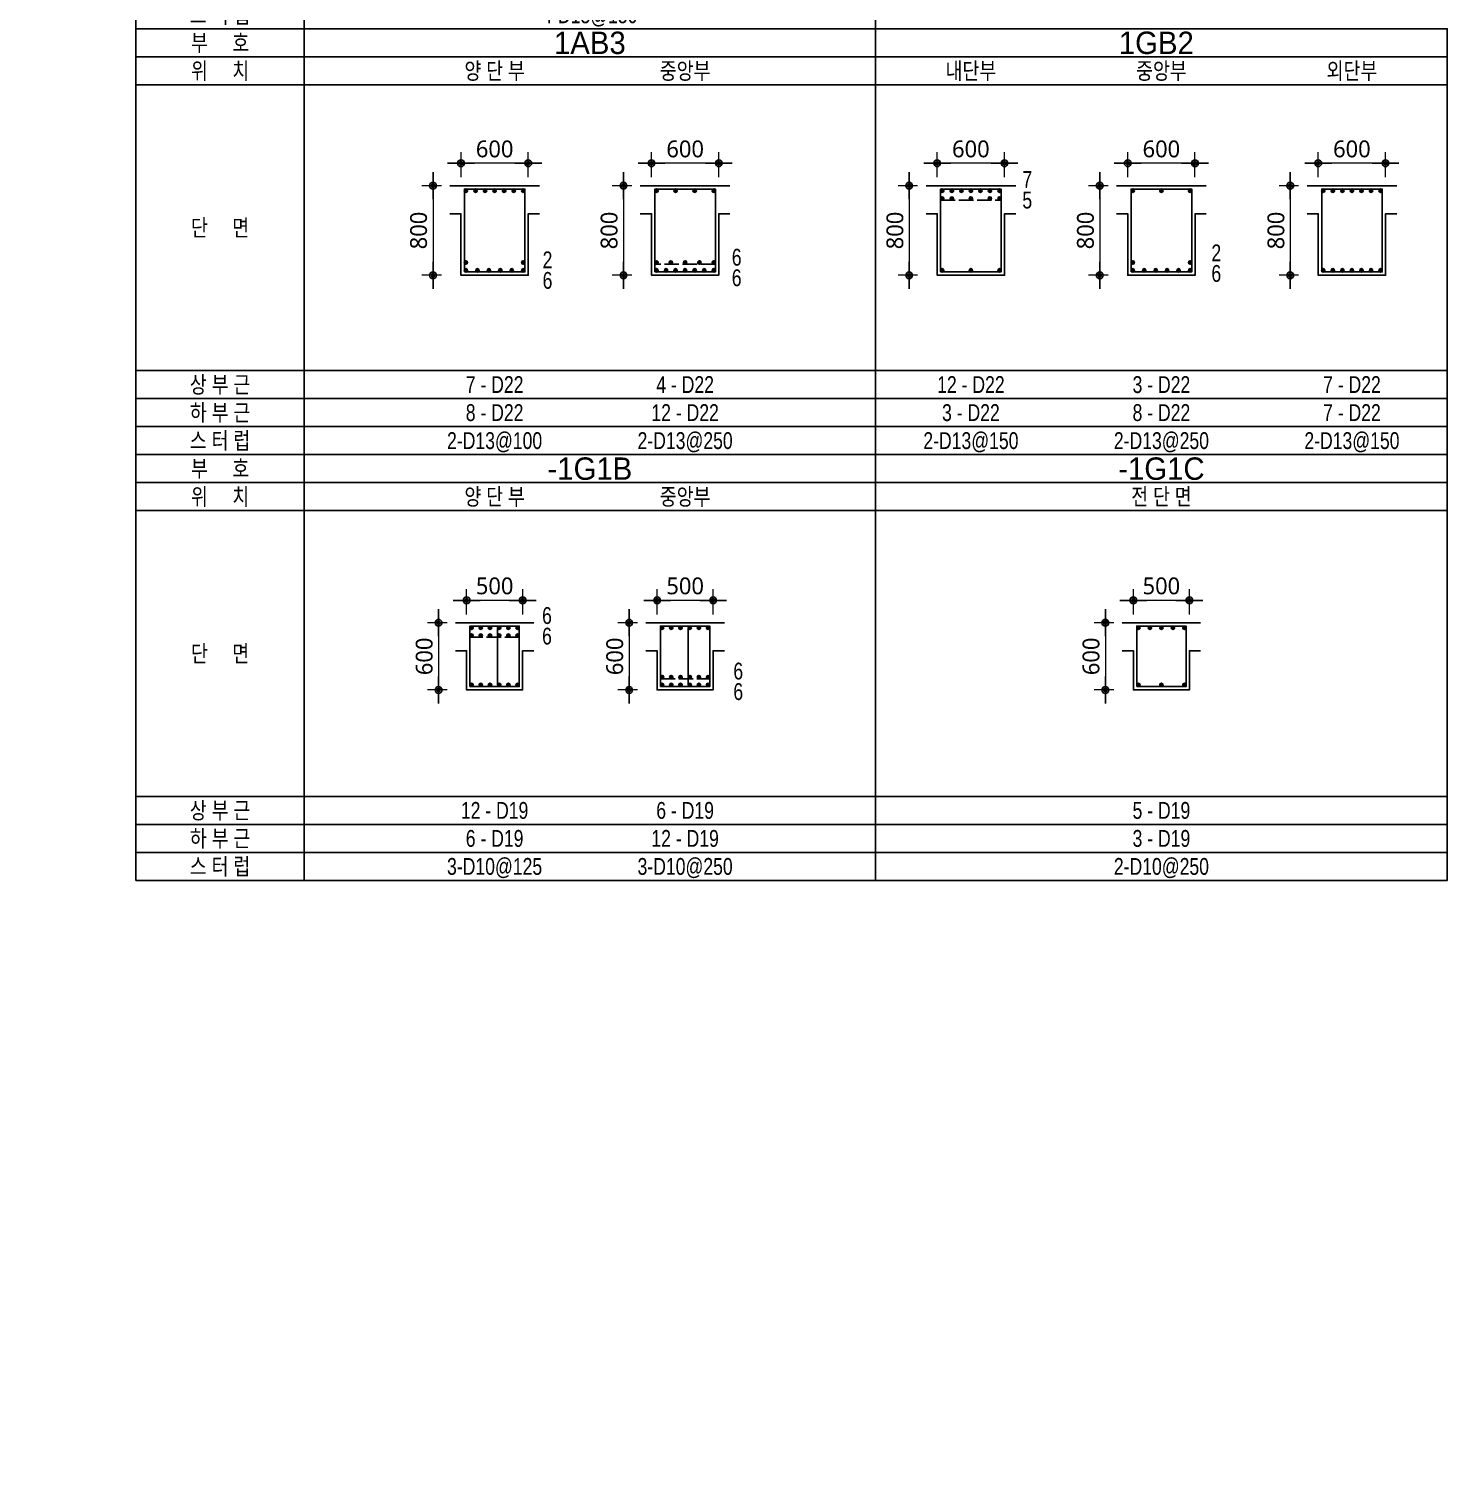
# Model space of a CAD drawing. Header units: millimetres. Extents: x 350420 to 672135, y -312840 to -44390.
# Drawn here: x 557934 to 570590, y -107404 to -94550 of the extents above; entities that cross this region are included whole.
import ezdxf
from ezdxf.enums import TextEntityAlignment as Align
from ezdxf.xclip import XClip

# ---------------------------------------------------------------- set-up
doc = ezdxf.new("R2010")
doc.units = ezdxf.units.MM
doc.header["$LTSCALE"] = 65
doc.header["$XCLIPFRAME"] = 0
doc.linetypes.add('HID', pattern=[2.5, 2, -0.5])
doc.linetypes.add('XS-지하주차장$0$HID', pattern=[2.3, 1.5, -0.8])
doc.layers.get('Defpoints').update_dxf_attribs({"color": 145})
for name, color, linetype in [('BAR', 2, 'Continuous'), ('BAR1', 3, 'Continuous'), ('BAR2', 3, 'HID'), ('BARR', 1, 'Continuous'), ('DIM', 7, 'Continuous'), ('LINE', 7, 'Continuous'), ('보', 4, 'Continuous')]:
    doc.layers.add(name, color=color, linetype=linetype)
doc.layers.add('TEXT', color=3, linetype='Continuous', lineweight=9)
doc.layers.add('XS-지하주차장$0$1215', color=181, linetype='XS-지하주차장$0$HID', plot=False)
doc.styles.add('돋음', font='Dotum.ttf')
doc.styles.add('맑은고딕', font='malgun.ttf')
doc.dimstyles.new('DIM_30', dxfattribs={"dimscale": 30, "dimtxt": 3, "dimasz": 1.2, "dimexe": 2, "dimexo": 1.5, "dimgap": 1, "dimtad": 1, "dimdec": 0, "dimdsep": 46, "dimtxsty": '맑은고딕', "dimblk1": 'DIMDOT', "dimblk2": 'DIMDOT', "dimsah": 1, "dimcen": 1, "dimdle": 2, "dimclrd": 7, "dimclre": 7, "dimclrt": 3, "dimadec": 0, "dimazin": 0, "dimtfac": 1, "dimtdec": 0, "dimtix": 1, "dimtmove": 2, "dimatfit": 3, "dimldrblk": 'DIMDOT', "dimfxl": 0, "dimtolj": 1, "dimarcsym": 0})

# ---------------------------------------------------------------- blocks, each defined once
blk = doc.blocks.new('A$C229967B0')
at = {"layer": 'LINE'}
for p, q in [((-750, 0), (750, 0)), ((-750, -3800), (-750, 0)), ((750, 0), (750, -3800)), ((-750, -500), (750, -500)), ((-750, -3050), (750, -3050)), ((750, -3800), (-750, -3800))]:
    blk.add_line(p, q, dxfattribs=at)
at = {"layer": 'LINE', "color": 4}
for p, q in [((-750, -250), (750, -250)), ((-750, -3300), (750, -3300)), ((-750, -3550), (750, -3550))]:
    blk.add_line(p, q, dxfattribs=at)
at = {"layer": 'TEXT', "style": '돋음', "width": 0.8}
for s, p in [('부     호', (0, -125)), ('위     치', (0, -375)), ('단     면', (0, -1775)), ('상 부 근', (0, -3175)), ('하 부 근', (0, -3425)), ('스 터 럽', (0, -3675))]:
    blk.add_text(s, height=150, dxfattribs=at).set_placement(p, align=Align.MIDDLE_CENTER)
blk = doc.blocks.new('DIMDOT')
at = {"layer": 'DIM', "linetype": 'Continuous'}
blk.add_line((-2, 0), (2, 0), dxfattribs=at)
for radius in [0.5, 0.25]:
    blk.add_circle((0, 0), radius, dxfattribs=at)
blk = doc.blocks.new('*D213')
at = {"layer": 'Defpoints', "color": 0, "transparency": 16777216}
for p in [(47173, -41503), (47173, -41703), (47973, -41703)]:
    blk.add_point(p, dxfattribs=at)
at = {"layer": 'DIM', "color": 7, "lineweight": -2, "transparency": 16777216}
for p, q in [((47173, -41628), (47173, -41403)), ((47913, -41503), (47233, -41503)), ((47973, -41628), (47973, -41403))]:
    blk.add_line(p, q, dxfattribs=at)
at = {"layer": 'DIM', "color": 7, "lineweight": -2, "transparency": 16777216, "xscale": 60, "yscale": 60, "zscale": 60, "rotation": 180}
blk.add_blockref('DIMDOT', (47173, -41503), dxfattribs=at)
at = {"layer": 'DIM', "color": 7, "lineweight": -2, "transparency": 16777216, "xscale": 60, "yscale": 60, "zscale": 60}
blk.add_blockref('DIMDOT', (47973, -41503), dxfattribs=at)
at = {"layer": 'DIM', "color": 3, "transparency": 16777216, "insert": (47573, -41376), "char_height": 150, "attachment_point": 5, "style": '맑은고딕'}
blk.add_mtext('\\A1;800', dxfattribs=at)
blk = doc.blocks.new('*D214')
at = {"layer": 'Defpoints', "color": 0, "transparency": 16777216}
for p in [(47073, -41703), (46923, -42503), (47073, -42503)]:
    blk.add_point(p, dxfattribs=at)
at = {"layer": 'DIM', "color": 7, "lineweight": -2, "transparency": 16777216}
for p, q in [((46998, -41703), (46823, -41703)), ((46923, -41763), (46923, -42443)), ((46998, -42503), (46823, -42503))]:
    blk.add_line(p, q, dxfattribs=at)
at = {"layer": 'DIM', "color": 7, "lineweight": -2, "transparency": 16777216, "xscale": 60, "yscale": 60, "zscale": 60}
for p, rotation in [((46923, -41703), 90), ((46923, -42503), 270)]:
    blk.add_blockref('DIMDOT', p, dxfattribs=dict(at, rotation=rotation))
at = {"layer": 'DIM', "color": 3, "transparency": 16777216, "insert": (46795, -42103), "char_height": 150, "attachment_point": 5, "rotation": 90, "style": '맑은고딕'}
blk.add_mtext('\\A1;800', dxfattribs=at)
blk = doc.blocks.new('BAR')
at = {"layer": 'BARR'}
h = blk.add_hatch(color=256, dxfattribs=at)
edge = h.paths.add_edge_path()
edge.add_arc((0, 0), 15, 0, 360)
blk.add_circle((0, 0), 15, dxfattribs=at)
blk = doc.blocks.new('*D233')
at = {"layer": 'Defpoints', "color": 0, "transparency": 16777216}
for p in [(46423, -48402), (46423, -48602), (47023, -48602)]:
    blk.add_point(p, dxfattribs=at)
at = {"layer": 'DIM', "color": 7, "lineweight": -2, "transparency": 16777216}
for p, q in [((46423, -48527), (46423, -48302)), ((47023, -48527), (47023, -48302)), ((46963, -48402), (46483, -48402))]:
    blk.add_line(p, q, dxfattribs=at)
at = {"layer": 'DIM', "color": 7, "lineweight": -2, "transparency": 16777216, "xscale": 60, "yscale": 60, "zscale": 60, "rotation": 180}
blk.add_blockref('DIMDOT', (46423, -48402), dxfattribs=at)
at = {"layer": 'DIM', "color": 7, "lineweight": -2, "transparency": 16777216, "xscale": 60, "yscale": 60, "zscale": 60}
blk.add_blockref('DIMDOT', (47023, -48402), dxfattribs=at)
at = {"layer": 'DIM', "color": 3, "transparency": 16777216, "insert": (46723, -48275), "char_height": 150, "attachment_point": 5, "style": '맑은고딕'}
blk.add_mtext('\\A1;600', dxfattribs=at)
blk = doc.blocks.new('*D234')
at = {"layer": 'Defpoints', "color": 0, "transparency": 16777216}
for p in [(46323, -48602), (46173, -49402), (46323, -49402)]:
    blk.add_point(p, dxfattribs=at)
at = {"layer": 'DIM', "color": 7, "lineweight": -2, "transparency": 16777216}
for p, q in [((46248, -48602), (46073, -48602)), ((46173, -48662), (46173, -49342)), ((46248, -49402), (46073, -49402))]:
    blk.add_line(p, q, dxfattribs=at)
at = {"layer": 'DIM', "color": 7, "lineweight": -2, "transparency": 16777216, "xscale": 60, "yscale": 60, "zscale": 60}
for p, rotation in [((46173, -48602), 90), ((46173, -49402), 270)]:
    blk.add_blockref('DIMDOT', p, dxfattribs=dict(at, rotation=rotation))
at = {"layer": 'DIM', "color": 3, "transparency": 16777216, "insert": (46045, -49002), "char_height": 150, "attachment_point": 5, "rotation": 90, "style": '맑은고딕'}
blk.add_mtext('\\A1;800', dxfattribs=at)
blk = doc.blocks.new('*D235')
at = {"layer": 'Defpoints', "color": 0, "transparency": 16777216}
for p in [(48123, -48402), (48123, -48602), (48723, -48602)]:
    blk.add_point(p, dxfattribs=at)
at = {"layer": 'DIM', "color": 7, "lineweight": -2, "transparency": 16777216}
for p, q in [((48123, -48527), (48123, -48302)), ((48723, -48527), (48723, -48302)), ((48663, -48402), (48183, -48402))]:
    blk.add_line(p, q, dxfattribs=at)
at = {"layer": 'DIM', "color": 7, "lineweight": -2, "transparency": 16777216, "xscale": 60, "yscale": 60, "zscale": 60, "rotation": 180}
blk.add_blockref('DIMDOT', (48123, -48402), dxfattribs=at)
at = {"layer": 'DIM', "color": 7, "lineweight": -2, "transparency": 16777216, "xscale": 60, "yscale": 60, "zscale": 60}
blk.add_blockref('DIMDOT', (48723, -48402), dxfattribs=at)
at = {"layer": 'DIM', "color": 3, "transparency": 16777216, "insert": (48423, -48275), "char_height": 150, "attachment_point": 5, "style": '맑은고딕'}
blk.add_mtext('\\A1;600', dxfattribs=at)
blk = doc.blocks.new('*D236')
at = {"layer": 'Defpoints', "color": 0, "transparency": 16777216}
for p in [(48023, -48602), (47873, -49402), (48023, -49402)]:
    blk.add_point(p, dxfattribs=at)
at = {"layer": 'DIM', "color": 7, "lineweight": -2, "transparency": 16777216}
for p, q in [((47948, -48602), (47773, -48602)), ((47873, -48662), (47873, -49342)), ((47948, -49402), (47773, -49402))]:
    blk.add_line(p, q, dxfattribs=at)
at = {"layer": 'DIM', "color": 7, "lineweight": -2, "transparency": 16777216, "xscale": 60, "yscale": 60, "zscale": 60}
for p, rotation in [((47873, -48602), 90), ((47873, -49402), 270)]:
    blk.add_blockref('DIMDOT', p, dxfattribs=dict(at, rotation=rotation))
at = {"layer": 'DIM', "color": 3, "transparency": 16777216, "insert": (47745, -49002), "char_height": 150, "attachment_point": 5, "rotation": 90, "style": '맑은고딕'}
blk.add_mtext('\\A1;800', dxfattribs=at)
blk = doc.blocks.new('*D221')
at = {"layer": 'Defpoints', "color": 0, "transparency": 16777216}
for p in [(54909, -48402), (54909, -48602), (55509, -48602)]:
    blk.add_point(p, dxfattribs=at)
at = {"layer": 'DIM', "color": 7, "lineweight": -2, "transparency": 16777216}
for p, q in [((54909, -48527), (54909, -48302)), ((55509, -48527), (55509, -48302)), ((55449, -48402), (54969, -48402))]:
    blk.add_line(p, q, dxfattribs=at)
at = {"layer": 'DIM', "color": 7, "lineweight": -2, "transparency": 16777216, "xscale": 60, "yscale": 60, "zscale": 60, "rotation": 180}
blk.add_blockref('DIMDOT', (54909, -48402), dxfattribs=at)
at = {"layer": 'DIM', "color": 7, "lineweight": -2, "transparency": 16777216, "xscale": 60, "yscale": 60, "zscale": 60}
blk.add_blockref('DIMDOT', (55509, -48402), dxfattribs=at)
at = {"layer": 'DIM', "color": 3, "transparency": 16777216, "insert": (55209, -48275), "char_height": 150, "attachment_point": 5, "style": '맑은고딕'}
blk.add_mtext('\\A1;600', dxfattribs=at)
blk = doc.blocks.new('*D222')
at = {"layer": 'Defpoints', "color": 0, "transparency": 16777216}
for p in [(54809, -48602), (54659, -49402), (54809, -49402)]:
    blk.add_point(p, dxfattribs=at)
at = {"layer": 'DIM', "color": 7, "lineweight": -2, "transparency": 16777216}
for p, q in [((54734, -48602), (54559, -48602)), ((54659, -48662), (54659, -49342)), ((54734, -49402), (54559, -49402))]:
    blk.add_line(p, q, dxfattribs=at)
at = {"layer": 'DIM', "color": 7, "lineweight": -2, "transparency": 16777216, "xscale": 60, "yscale": 60, "zscale": 60}
for p, rotation in [((54659, -48602), 90), ((54659, -49402), 270)]:
    blk.add_blockref('DIMDOT', p, dxfattribs=dict(at, rotation=rotation))
at = {"layer": 'DIM', "color": 3, "transparency": 16777216, "insert": (54532, -49002), "char_height": 150, "attachment_point": 5, "rotation": 90, "style": '맑은고딕'}
blk.add_mtext('\\A1;800', dxfattribs=at)
blk = doc.blocks.new('*D223')
at = {"layer": 'Defpoints', "color": 0, "transparency": 16777216}
for p in [(56609, -48402), (56609, -48602), (57209, -48602)]:
    blk.add_point(p, dxfattribs=at)
at = {"layer": 'DIM', "color": 7, "lineweight": -2, "transparency": 16777216}
for p, q in [((56609, -48527), (56609, -48302)), ((57209, -48527), (57209, -48302)), ((57149, -48402), (56669, -48402))]:
    blk.add_line(p, q, dxfattribs=at)
at = {"layer": 'DIM', "color": 7, "lineweight": -2, "transparency": 16777216, "xscale": 60, "yscale": 60, "zscale": 60, "rotation": 180}
blk.add_blockref('DIMDOT', (56609, -48402), dxfattribs=at)
at = {"layer": 'DIM', "color": 7, "lineweight": -2, "transparency": 16777216, "xscale": 60, "yscale": 60, "zscale": 60}
blk.add_blockref('DIMDOT', (57209, -48402), dxfattribs=at)
at = {"layer": 'DIM', "color": 3, "transparency": 16777216, "insert": (56909, -48275), "char_height": 150, "attachment_point": 5, "style": '맑은고딕'}
blk.add_mtext('\\A1;600', dxfattribs=at)
blk = doc.blocks.new('*D224')
at = {"layer": 'Defpoints', "color": 0, "transparency": 16777216}
for p in [(56509, -48602), (56359, -49402), (56509, -49402)]:
    blk.add_point(p, dxfattribs=at)
at = {"layer": 'DIM', "color": 7, "lineweight": -2, "transparency": 16777216}
for p, q in [((56434, -48602), (56259, -48602)), ((56359, -48662), (56359, -49342)), ((56434, -49402), (56259, -49402))]:
    blk.add_line(p, q, dxfattribs=at)
at = {"layer": 'DIM', "color": 7, "lineweight": -2, "transparency": 16777216, "xscale": 60, "yscale": 60, "zscale": 60}
for p, rotation in [((56359, -48602), 90), ((56359, -49402), 270)]:
    blk.add_blockref('DIMDOT', p, dxfattribs=dict(at, rotation=rotation))
at = {"layer": 'DIM', "color": 3, "transparency": 16777216, "insert": (56232, -49002), "char_height": 150, "attachment_point": 5, "rotation": 90, "style": '맑은고딕'}
blk.add_mtext('\\A1;800', dxfattribs=at)
blk = doc.blocks.new('*D225')
at = {"layer": 'Defpoints', "color": 0, "transparency": 16777216}
for p in [(58309, -48402), (58309, -48602), (58909, -48602)]:
    blk.add_point(p, dxfattribs=at)
at = {"layer": 'DIM', "color": 7, "lineweight": -2, "transparency": 16777216}
for p, q in [((58309, -48527), (58309, -48302)), ((58909, -48527), (58909, -48302)), ((58849, -48402), (58369, -48402))]:
    blk.add_line(p, q, dxfattribs=at)
at = {"layer": 'DIM', "color": 7, "lineweight": -2, "transparency": 16777216, "xscale": 60, "yscale": 60, "zscale": 60, "rotation": 180}
blk.add_blockref('DIMDOT', (58309, -48402), dxfattribs=at)
at = {"layer": 'DIM', "color": 7, "lineweight": -2, "transparency": 16777216, "xscale": 60, "yscale": 60, "zscale": 60}
blk.add_blockref('DIMDOT', (58909, -48402), dxfattribs=at)
at = {"layer": 'DIM', "color": 3, "transparency": 16777216, "insert": (58609, -48275), "char_height": 150, "attachment_point": 5, "style": '맑은고딕'}
blk.add_mtext('\\A1;600', dxfattribs=at)
blk = doc.blocks.new('*D226')
at = {"layer": 'Defpoints', "color": 0, "transparency": 16777216}
for p in [(58209, -48602), (58059, -49402), (58209, -49402)]:
    blk.add_point(p, dxfattribs=at)
at = {"layer": 'DIM', "color": 7, "lineweight": -2, "transparency": 16777216}
for p, q in [((58134, -48602), (57959, -48602)), ((58059, -48662), (58059, -49342)), ((58134, -49402), (57959, -49402))]:
    blk.add_line(p, q, dxfattribs=at)
at = {"layer": 'DIM', "color": 7, "lineweight": -2, "transparency": 16777216, "xscale": 60, "yscale": 60, "zscale": 60}
for p, rotation in [((58059, -48602), 90), ((58059, -49402), 270)]:
    blk.add_blockref('DIMDOT', p, dxfattribs=dict(at, rotation=rotation))
at = {"layer": 'DIM', "color": 3, "transparency": 16777216, "insert": (57932, -49002), "char_height": 150, "attachment_point": 5, "rotation": 90, "style": '맑은고딕'}
blk.add_mtext('\\A1;800', dxfattribs=at)
blk = doc.blocks.new('*D259')
at = {"layer": 'Defpoints', "color": 0, "transparency": 16777216}
for p in [(46473, -55177), (46473, -55377), (46973, -55377)]:
    blk.add_point(p, dxfattribs=at)
at = {"layer": 'DIM', "color": 7, "lineweight": -2, "transparency": 16777216}
for p, q in [((46473, -55302), (46473, -55077)), ((46973, -55302), (46973, -55077)), ((46913, -55177), (46533, -55177))]:
    blk.add_line(p, q, dxfattribs=at)
at = {"layer": 'DIM', "color": 7, "lineweight": -2, "transparency": 16777216, "xscale": 60, "yscale": 60, "zscale": 60, "rotation": 180}
blk.add_blockref('DIMDOT', (46473, -55177), dxfattribs=at)
at = {"layer": 'DIM', "color": 7, "lineweight": -2, "transparency": 16777216, "xscale": 60, "yscale": 60, "zscale": 60}
blk.add_blockref('DIMDOT', (46973, -55177), dxfattribs=at)
at = {"layer": 'DIM', "color": 3, "transparency": 16777216, "insert": (46723, -55049), "char_height": 150, "attachment_point": 5, "style": '맑은고딕'}
blk.add_mtext('\\A1;500', dxfattribs=at)
blk = doc.blocks.new('*D260')
at = {"layer": 'Defpoints', "color": 0, "transparency": 16777216}
for p in [(46373, -55377), (46223, -55977), (46373, -55977)]:
    blk.add_point(p, dxfattribs=at)
at = {"layer": 'DIM', "color": 7, "lineweight": -2, "transparency": 16777216}
for p, q in [((46298, -55377), (46123, -55377)), ((46223, -55437), (46223, -55917)), ((46298, -55977), (46123, -55977))]:
    blk.add_line(p, q, dxfattribs=at)
at = {"layer": 'DIM', "color": 7, "lineweight": -2, "transparency": 16777216, "xscale": 60, "yscale": 60, "zscale": 60}
for p, rotation in [((46223, -55377), 90), ((46223, -55977), 270)]:
    blk.add_blockref('DIMDOT', p, dxfattribs=dict(at, rotation=rotation))
at = {"layer": 'DIM', "color": 3, "transparency": 16777216, "insert": (46095, -55677), "char_height": 150, "attachment_point": 5, "rotation": 90, "style": '맑은고딕'}
blk.add_mtext('\\A1;600', dxfattribs=at)
blk = doc.blocks.new('*D261')
at = {"layer": 'Defpoints', "color": 0, "transparency": 16777216}
for p in [(48173, -55177), (48173, -55377), (48673, -55377)]:
    blk.add_point(p, dxfattribs=at)
at = {"layer": 'DIM', "color": 7, "lineweight": -2, "transparency": 16777216}
for p, q in [((48173, -55302), (48173, -55077)), ((48673, -55302), (48673, -55077)), ((48613, -55177), (48233, -55177))]:
    blk.add_line(p, q, dxfattribs=at)
at = {"layer": 'DIM', "color": 7, "lineweight": -2, "transparency": 16777216, "xscale": 60, "yscale": 60, "zscale": 60, "rotation": 180}
blk.add_blockref('DIMDOT', (48173, -55177), dxfattribs=at)
at = {"layer": 'DIM', "color": 7, "lineweight": -2, "transparency": 16777216, "xscale": 60, "yscale": 60, "zscale": 60}
blk.add_blockref('DIMDOT', (48673, -55177), dxfattribs=at)
at = {"layer": 'DIM', "color": 3, "transparency": 16777216, "insert": (48423, -55049), "char_height": 150, "attachment_point": 5, "style": '맑은고딕'}
blk.add_mtext('\\A1;500', dxfattribs=at)
blk = doc.blocks.new('*D262')
at = {"layer": 'Defpoints', "color": 0, "transparency": 16777216}
for p in [(48073, -55377), (47923, -55977), (48073, -55977)]:
    blk.add_point(p, dxfattribs=at)
at = {"layer": 'DIM', "color": 7, "lineweight": -2, "transparency": 16777216}
for p, q in [((47998, -55377), (47823, -55377)), ((47923, -55437), (47923, -55917)), ((47998, -55977), (47823, -55977))]:
    blk.add_line(p, q, dxfattribs=at)
at = {"layer": 'DIM', "color": 7, "lineweight": -2, "transparency": 16777216, "xscale": 60, "yscale": 60, "zscale": 60}
for p, rotation in [((47923, -55377), 90), ((47923, -55977), 270)]:
    blk.add_blockref('DIMDOT', p, dxfattribs=dict(at, rotation=rotation))
at = {"layer": 'DIM', "color": 3, "transparency": 16777216, "insert": (47795, -55677), "char_height": 150, "attachment_point": 5, "rotation": 90, "style": '맑은고딕'}
blk.add_mtext('\\A1;600', dxfattribs=at)
blk = doc.blocks.new('*D263')
at = {"layer": 'Defpoints', "color": 0, "transparency": 16777216}
for p in [(56659, -55177), (56659, -55377), (57159, -55377)]:
    blk.add_point(p, dxfattribs=at)
at = {"layer": 'DIM', "color": 7, "lineweight": -2, "transparency": 16777216}
for p, q in [((56659, -55302), (56659, -55077)), ((57159, -55302), (57159, -55077)), ((57099, -55177), (56719, -55177))]:
    blk.add_line(p, q, dxfattribs=at)
at = {"layer": 'DIM', "color": 7, "lineweight": -2, "transparency": 16777216, "xscale": 60, "yscale": 60, "zscale": 60, "rotation": 180}
blk.add_blockref('DIMDOT', (56659, -55177), dxfattribs=at)
at = {"layer": 'DIM', "color": 7, "lineweight": -2, "transparency": 16777216, "xscale": 60, "yscale": 60, "zscale": 60}
blk.add_blockref('DIMDOT', (57159, -55177), dxfattribs=at)
at = {"layer": 'DIM', "color": 3, "transparency": 16777216, "insert": (56909, -55049), "char_height": 150, "attachment_point": 5, "style": '맑은고딕'}
blk.add_mtext('\\A1;500', dxfattribs=at)
blk = doc.blocks.new('*D264')
at = {"layer": 'Defpoints', "color": 0, "transparency": 16777216}
for p in [(56559, -55377), (56409, -55977), (56559, -55977)]:
    blk.add_point(p, dxfattribs=at)
at = {"layer": 'DIM', "color": 7, "lineweight": -2, "transparency": 16777216}
for p, q in [((56484, -55377), (56309, -55377)), ((56409, -55437), (56409, -55917)), ((56484, -55977), (56309, -55977))]:
    blk.add_line(p, q, dxfattribs=at)
at = {"layer": 'DIM', "color": 7, "lineweight": -2, "transparency": 16777216, "xscale": 60, "yscale": 60, "zscale": 60}
for p, rotation in [((56409, -55377), 90), ((56409, -55977), 270)]:
    blk.add_blockref('DIMDOT', p, dxfattribs=dict(at, rotation=rotation))
at = {"layer": 'DIM', "color": 3, "transparency": 16777216, "insert": (56282, -55677), "char_height": 150, "attachment_point": 5, "rotation": 90, "style": '맑은고딕'}
blk.add_mtext('\\A1;600', dxfattribs=at)
blk = doc.blocks.new('XS-지하주차장')
at = {"layer": 'XS-지하주차장$0$1215'}
blk.add_line((429311, -23852), (653968, 164077), dxfattribs=at)
blk = doc.blocks.new('1G1D')
at = {"layer": 'BAR1'}
for p, q in [((2412.1, 1644.5), (2412.1, 2355.5)), ((2687.9, 2355.5), (2687.9, 1644.5))]:
    blk.add_line(p, q, dxfattribs=at)
blk.add_lwpolyline([(2180, 1630), (2920, 1630), (2920, 2370), (2180, 2370)], close=True, dxfattribs=at)
at = {"layer": 'BAR2'}
for p, q in [((2920, 2271), (2180, 2271)), ((2920, 1700), (2180, 1700))]:
    blk.add_line(p, q, dxfattribs=at)
at = {"layer": 'LINE', "color": 4}
for p, q in [((0, 3550), (5100, 3550)), ((0, 500), (5100, 500)), ((0, 250), (5100, 250))]:
    blk.add_line(p, q, dxfattribs=at)
at = {"layer": 'LINE'}
for p, q in [((0, 3300), (5100, 3300)), ((0, 750), (5100, 750))]:
    blk.add_line(p, q, dxfattribs=at)
blk.add_lwpolyline([(0, 3800), (0, 0), (5100, 0), (5100, 3800)], close=True, dxfattribs=at)
at = {"layer": '보'}
blk.add_line((3050, 2400), (2050, 2400), dxfattribs=at)
blk.add_lwpolyline([(3050, 2150), (2950, 2150), (2950, 1600), (2150, 1600), (2150, 2150), (2050, 2150)], dxfattribs=at)
at = {"layer": 'BAR'}
for p in [(2194.5, 2355.5), (2194.5, 2285.5)]:
    blk.add_blockref('BAR', p, dxfattribs=at)
at = {"layer": 'BAR', "xscale": -1}
for p in [(2296.1, 2355.5), (2397.6, 2355.5), (2499.2, 2355.5), (2600.8, 2355.5), (2702.4, 2355.5), (2803.9, 2355.5), (2905.5, 2355.5), (2296.1, 2285.5), (2397.6, 2285.5), (2499.2, 2285.5), (2600.8, 2285.5), (2702.4, 2285.5), (2803.9, 2285.5), (2905.5, 2285.5)]:
    blk.add_blockref('BAR', p, dxfattribs=at)
at = {"layer": 'BAR', "xscale": -1, "rotation": 180}
for p in [(2194.5, 1714.5), (2194.5, 1644.5)]:
    blk.add_blockref('BAR', p, dxfattribs=at)
at = {"layer": 'BAR', "rotation": 180.0000000000014}
for p in [(2296.1, 1714.5), (2397.6, 1714.5), (2499.2, 1714.5), (2600.8, 1714.5), (2702.4, 1714.5), (2803.9, 1714.5), (2905.5, 1714.5), (2296.1, 1644.5), (2397.6, 1644.5), (2499.2, 1644.5), (2600.8, 1644.5), (2702.4, 1644.5), (2803.9, 1644.5), (2905.5, 1644.5)]:
    blk.add_blockref('BAR', p, dxfattribs=at)
at = {"layer": 'TEXT', "color": 6, "style": '돋음'}
blk.add_text('1G1D', height=200, dxfattribs=at).set_placement((2550, 3675), align=Align.MIDDLE_CENTER)
at = {"layer": 'TEXT', "style": '돋음', "width": 0.8}
for s, p in [('전 단 면', (2550, 3425)), ('16 - D22', (2550, 625)), ('16 - D22', (2550, 375)), ('4-D13@150', (2550, 125))]:
    blk.add_text(s, height=150, dxfattribs=at).set_placement(p, align=Align.MIDDLE_CENTER)
at = {"layer": 'TEXT', "color": 1, "style": '돋음', "width": 0.8}
for p in [(3208.7, 2465.4), (3208.7, 2282), (3208.7, 1756.8), (3208.7, 1573.5)]:
    blk.add_text('8', height=150, dxfattribs=at).set_placement(p, align=Align.MIDDLE_CENTER)
at = {"layer": 'DIM'}
for base, p1, p2, angle, picture, middle in [((2150, 2600), (2950, 2400), (2150, 2400), 180, '*D213', (2550, 2727.5)), ((1900, 1600), (2050, 2400), (2050, 1600), 270, '*D214', (1772.5, 2000))]:
    dim = blk.add_linear_dim(base=base, p1=p1, p2=p2, angle=angle, dimstyle='DIM_30', override={"dimscale": 50}, dxfattribs=at)
    dim.commit()
    dim.dimension.update_dxf_attribs({"geometry": picture, "text_midpoint": middle, "insert": (-45022.6, 44103)})
blk = doc.blocks.new('1AB3')
at = {"layer": 'BAR1'}
for points in [[(1430, 1630), (1970, 1630), (1970, 2370), (1430, 2370)], [(3130, 1630), (3670, 1630), (3670, 2370), (3130, 2370)]]:
    blk.add_lwpolyline(points, close=True, dxfattribs=at)
at = {"layer": 'BAR2'}
blk.add_line((3670, 1700), (3130, 1700), dxfattribs=at)
at = {"layer": 'LINE', "color": 4}
for p, q in [((0, 3550), (5100, 3550)), ((0, 500), (5100, 500)), ((0, 250), (5100, 250))]:
    blk.add_line(p, q, dxfattribs=at)
at = {"layer": 'LINE'}
for p, q in [((0, 3300), (5100, 3300)), ((0, 750), (5100, 750))]:
    blk.add_line(p, q, dxfattribs=at)
blk.add_lwpolyline([(0, 3800), (0, 0), (5100, 0), (5100, 3800)], close=True, dxfattribs=at)
at = {"layer": '보'}
for p, q in [((2100, 2400), (1300, 2400)), ((3800, 2400), (3000, 2400))]:
    blk.add_line(p, q, dxfattribs=at)
for points in [[(2100, 2150), (2000, 2150), (2000, 1600), (1400, 1600), (1400, 2150), (1300, 2150)], [(3800, 2150), (3700, 2150), (3700, 1600), (3100, 1600), (3100, 2150), (3000, 2150)]]:
    blk.add_lwpolyline(points, dxfattribs=at)
at = {"layer": 'BAR'}
for p in [(1444.5, 2355.5), (1529.7, 2355.5), (1614.8, 2355.5), (3144.5, 2355.5), (3314.8, 2355.5), (3485.2, 2355.5)]:
    blk.add_blockref('BAR', p, dxfattribs=at)
at = {"layer": 'BAR', "xscale": -1}
for p in [(1700, 2355.5), (1785.2, 2355.5), (1870.3, 2355.5), (1955.5, 2355.5), (3655.5, 2355.5)]:
    blk.add_blockref('BAR', p, dxfattribs=at)
at = {"layer": 'BAR', "xscale": -1, "rotation": 180}
for p in [(1444.5, 1714.5), (3144.5, 1714.5), (1444.5, 1644.5), (1546.7, 1644.5), (3144.5, 1644.5)]:
    blk.add_blockref('BAR', p, dxfattribs=at)
at = {"layer": 'BAR', "rotation": 180.0000000000014}
for p in [(1955.5, 1714.5), (3272.3, 1714.5), (3400, 1714.5), (3527.8, 1714.5), (3655.5, 1714.5), (1648.9, 1644.5), (1751.1, 1644.5), (1853.3, 1644.5), (1955.5, 1644.5), (3229.7, 1644.5), (3314.8, 1644.5), (3400, 1644.5), (3485.2, 1644.5), (3570.3, 1644.5), (3655.5, 1644.5)]:
    blk.add_blockref('BAR', p, dxfattribs=at)
at = {"layer": 'TEXT', "color": 6, "style": '돋음'}
blk.add_text('1AB3', height=200, dxfattribs=at).set_placement((2550, 3675), align=Align.MIDDLE_CENTER)
at = {"layer": 'TEXT', "style": '돋음', "width": 0.8}
for s, p in [('양 단 부', (1700, 3425)), ('중앙부', (3400, 3425)), ('7 - D22', (1700, 625)), ('4 - D22', (3400, 625)), ('8 - D22', (1700, 375)), ('12 - D22', (3400, 375)), ('2-D13@100', (1700, 125)), ('2-D13@250', (3400, 125))]:
    blk.add_text(s, height=150, dxfattribs=at).set_placement(p, align=Align.MIDDLE_CENTER)
at = {"layer": 'TEXT', "color": 1, "style": '돋음', "width": 0.8}
for s, p in [('2', (2172, 1738.2)), ('6', (3859.9, 1761.5)), ('6', (2172, 1554.9)), ('6', (3859.9, 1578.2))]:
    blk.add_text(s, height=150, dxfattribs=at).set_placement(p, align=Align.MIDDLE_CENTER)
at = {"layer": 'DIM'}
for base, p1, p2, angle, picture, middle in [((1400, 2600), (2000, 2400), (1400, 2400), 180, '*D233', (1700, 2727.5)), ((3100, 2600), (3700, 2400), (3100, 2400), 180, '*D235', (3400, 2727.5)), ((1150, 1600), (1300, 2400), (1300, 1600), 270, '*D234', (1022.5, 2000)), ((2850, 1600), (3000, 2400), (3000, 1600), 270, '*D236', (2722.5, 2000))]:
    dim = blk.add_linear_dim(base=base, p1=p1, p2=p2, angle=angle, dimstyle='DIM_30', override={"dimscale": 50}, dxfattribs=at)
    dim.commit()
    dim.dimension.update_dxf_attribs({"geometry": picture, "text_midpoint": middle, "insert": (-45022.6, 51002.1)})
blk = doc.blocks.new('1GB2')
at = {"layer": 'BAR1'}
for points in [[(580, 1630), (1120, 1630), (1120, 2370), (580, 2370)], [(2280, 1630), (2820, 1630), (2820, 2370), (2280, 2370)], [(3980, 1630), (4520, 1630), (4520, 2370), (3980, 2370)]]:
    blk.add_lwpolyline(points, close=True, dxfattribs=at)
at = {"layer": 'BAR2'}
blk.add_line((580, 2271), (1120, 2271), dxfattribs=at)
at = {"layer": 'LINE', "color": 4}
for p, q in [((0, 3550), (5100, 3550)), ((0, 500), (5100, 500)), ((0, 250), (5100, 250))]:
    blk.add_line(p, q, dxfattribs=at)
at = {"layer": 'LINE'}
for p, q in [((0, 3300), (5100, 3300)), ((0, 750), (5100, 750))]:
    blk.add_line(p, q, dxfattribs=at)
blk.add_lwpolyline([(0, 3800), (0, 0), (5100, 0), (5100, 3800)], close=True, dxfattribs=at)
at = {"layer": '보'}
for p, q in [((1250, 2400), (450, 2400)), ((2950, 2400), (2150, 2400)), ((4650, 2400), (3850, 2400))]:
    blk.add_line(p, q, dxfattribs=at)
for points in [[(1250, 2150), (1150, 2150), (1150, 1600), (550, 1600), (550, 2150), (450, 2150)], [(2950, 2150), (2850, 2150), (2850, 1600), (2250, 1600), (2250, 2150), (2150, 2150)], [(4650, 2150), (4550, 2150), (4550, 1600), (3950, 1600), (3950, 2150), (3850, 2150)]]:
    blk.add_lwpolyline(points, dxfattribs=at)
at = {"layer": 'BAR'}
for p in [(594.5, 2355.5), (679.7, 2355.5), (764.8, 2355.5), (850, 2355.5), (935.2, 2355.5), (1020.3, 2355.5), (2294.5, 2355.5), (2550, 2355.5), (3994.5, 2355.5), (4079.7, 2355.5), (4164.8, 2355.5), (4250, 2355.5), (4335.2, 2355.5), (4420.3, 2355.5), (594.5, 2285.5), (679.7, 2285.5), (850, 2285.5), (1020.3, 2285.5)]:
    blk.add_blockref('BAR', p, dxfattribs=at)
at = {"layer": 'BAR', "xscale": -1}
for p in [(1105.5, 2355.5), (2805.5, 2355.5), (4505.5, 2355.5), (1105.5, 2285.5)]:
    blk.add_blockref('BAR', p, dxfattribs=at)
at = {"layer": 'BAR', "xscale": -1, "rotation": 180}
for p in [(2294.5, 1714.5), (594.5, 1644.5), (2294.5, 1644.5), (3994.5, 1644.5)]:
    blk.add_blockref('BAR', p, dxfattribs=at)
at = {"layer": 'BAR', "rotation": 180.0000000000014}
for p in [(2805.5, 1714.5), (850, 1644.5), (1105.5, 1644.5), (2396.7, 1644.5), (2498.9, 1644.5), (2601.1, 1644.5), (2703.3, 1644.5), (2805.5, 1644.5), (4079.7, 1644.5), (4164.8, 1644.5), (4250, 1644.5), (4335.2, 1644.5), (4420.3, 1644.5), (4505.5, 1644.5)]:
    blk.add_blockref('BAR', p, dxfattribs=at)
at = {"layer": 'TEXT', "color": 6, "style": '돋음'}
blk.add_text('1GB2', height=200, dxfattribs=at).set_placement((2504.9, 3675), align=Align.MIDDLE_CENTER)
at = {"layer": 'TEXT', "style": '돋음', "width": 0.8}
for s, p in [('내단부', (850, 3425)), ('중앙부', (2550, 3425)), ('외단부', (4250, 3425)), ('12 - D22', (850, 625)), ('3 - D22', (2550, 625)), ('7 - D22', (4250, 625)), ('3 - D22', (850, 375)), ('8 - D22', (2550, 375)), ('7 - D22', (4250, 375)), ('2-D13@150', (850, 125)), ('2-D13@250', (2550, 125)), ('2-D13@150', (4250, 125))]:
    blk.add_text(s, height=150, dxfattribs=at).set_placement(p, align=Align.MIDDLE_CENTER)
at = {"layer": 'TEXT', "color": 1, "style": '돋음', "width": 0.8}
for s, p in [('7', (1352.9, 2454.9)), ('5', (1352.9, 2271.6)), ('2', (3039.8, 1800.4)), ('6', (3039.8, 1617))]:
    blk.add_text(s, height=150, dxfattribs=at).set_placement(p, align=Align.MIDDLE_CENTER)
at = {"layer": 'DIM'}
for base, p1, p2, angle, picture, middle in [((550, 2600), (1150, 2400), (550, 2400), 180, '*D221', (850, 2727.5)), ((2250, 2600), (2850, 2400), (2250, 2400), 180, '*D223', (2550, 2727.5)), ((3950, 2600), (4550, 2400), (3950, 2400), 180, '*D225', (4250, 2727.5)), ((300, 1600), (450, 2400), (450, 1600), 270, '*D222', (172.5, 2000)), ((2000, 1600), (2150, 2400), (2150, 1600), 270, '*D224', (1872.5, 2000)), ((3700, 1600), (3850, 2400), (3850, 1600), 270, '*D226', (3572.5, 2000))]:
    dim = blk.add_linear_dim(base=base, p1=p1, p2=p2, angle=angle, dimstyle='DIM_30', override={"dimscale": 50}, dxfattribs=at)
    dim.commit()
    dim.dimension.update_dxf_attribs({"geometry": picture, "text_midpoint": middle, "insert": (-54359.4, 51002.1)})
blk = doc.blocks.new('-1G1B')
at = {"layer": 'BAR1'}
for p, q in [((1726.6, 2255.5), (1726.6, 1744.5)), ((3426.6, 2255.5), (3426.6, 1744.5))]:
    blk.add_line(p, q, dxfattribs=at)
for points in [[(1480, 1730), (1920, 1730), (1920, 2270), (1480, 2270)], [(3180, 1730), (3620, 1730), (3620, 2270), (3180, 2270)]]:
    blk.add_lwpolyline(points, close=True, dxfattribs=at)
at = {"layer": 'BAR2'}
for p, q in [((1920, 2171), (1480, 2171)), ((3180, 1800), (3620, 1800))]:
    blk.add_line(p, q, dxfattribs=at)
at = {"layer": 'LINE', "color": 4}
for p, q in [((0, 3550), (5100, 3550)), ((0, 500), (5100, 500)), ((0, 250), (5100, 250))]:
    blk.add_line(p, q, dxfattribs=at)
at = {"layer": 'LINE'}
for p, q in [((0, 3300), (5100, 3300)), ((0, 750), (5100, 750))]:
    blk.add_line(p, q, dxfattribs=at)
blk.add_lwpolyline([(0, 3800), (0, 0), (5100, 0), (5100, 3800)], close=True, dxfattribs=at)
at = {"layer": '보'}
for p, q in [((2050, 2300), (1350, 2300)), ((3750, 2300), (3050, 2300))]:
    blk.add_line(p, q, dxfattribs=at)
for points in [[(2050, 2050), (1950, 2050), (1950, 1700), (1450, 1700), (1450, 2050), (1350, 2050)], [(3750, 2050), (3650, 2050), (3650, 1700), (3150, 1700), (3150, 2050), (3050, 2050)]]:
    blk.add_lwpolyline(points, dxfattribs=at)
at = {"layer": 'BAR'}
for p in [(1494.5, 2255.5), (1494.5, 2185.5), (1576.7, 2255.5), (1576.7, 2185.5), (1658.9, 2255.5), (1658.9, 2185.5), (1741.1, 2255.5), (1741.1, 2185.5), (1823.3, 2255.5), (1823.3, 2185.5), (3194.5, 2255.5), (3276.7, 2255.5), (3358.9, 2255.5), (3441.1, 2255.5), (3523.3, 2255.5)]:
    blk.add_blockref('BAR', p, dxfattribs=at)
at = {"layer": 'BAR', "xscale": -1}
for p in [(1905.5, 2255.5), (1905.5, 2185.5), (3605.5, 2255.5)]:
    blk.add_blockref('BAR', p, dxfattribs=at)
at = {"layer": 'BAR', "xscale": -1, "rotation": 180}
for p in [(3194.5, 1814.5), (3276.7, 1814.5), (3358.9, 1814.5), (3441.1, 1814.5), (3523.3, 1814.5), (1494.5, 1744.5), (1576.7, 1744.5), (1658.9, 1744.5), (1741.1, 1744.5), (1823.3, 1744.5), (3194.5, 1744.5), (3276.7, 1744.5), (3358.9, 1744.5), (3441.1, 1744.5), (3523.3, 1744.5)]:
    blk.add_blockref('BAR', p, dxfattribs=at)
at = {"layer": 'BAR', "rotation": 180.0000000000014}
for p in [(3605.5, 1814.5), (1905.5, 1744.5), (3605.5, 1744.5)]:
    blk.add_blockref('BAR', p, dxfattribs=at)
at = {"layer": 'TEXT', "color": 6, "style": '돋음'}
blk.add_text('-1G1B', height=200, dxfattribs=at).set_placement((2550, 3675), align=Align.MIDDLE_CENTER)
at = {"layer": 'TEXT', "style": '돋음', "width": 0.8}
for s, p in [('양 단 부', (1700, 3425)), ('중앙부', (3400, 3425)), ('12 - D19', (1700, 625)), ('6 - D19', (3400, 625)), ('6 - D19', (1700, 375)), ('12 - D19', (3400, 375)), ('3-D10@125', (1700, 125)), ('3-D10@250', (3400, 125))]:
    blk.add_text(s, height=150, dxfattribs=at).set_placement(p, align=Align.MIDDLE_CENTER)
at = {"layer": 'TEXT', "color": 1, "style": '돋음', "width": 0.8}
for p in [(2167.3, 2363.7), (2167.3, 2180.3), (3874.1, 1868.4), (3874.1, 1685.1)]:
    blk.add_text('6', height=150, dxfattribs=at).set_placement(p, align=Align.MIDDLE_CENTER)
at = {"layer": 'DIM'}
for base, p1, p2, angle, picture, middle in [((1450, 2500), (1950, 2300), (1450, 2300), 180, '*D259', (1700, 2627.5)), ((3150, 2500), (3650, 2300), (3150, 2300), 180, '*D261', (3400, 2627.5)), ((1200, 1700), (1350, 2300), (1350, 1700), 270, '*D260', (1072.5, 2000)), ((2900, 1700), (3050, 2300), (3050, 1700), 270, '*D262', (2772.5, 2000))]:
    dim = blk.add_linear_dim(base=base, p1=p1, p2=p2, angle=angle, dimstyle='DIM_30', override={"dimscale": 50}, dxfattribs=at)
    dim.commit()
    dim.dimension.update_dxf_attribs({"geometry": picture, "text_midpoint": middle, "insert": (-45022.6, 57676.6)})
blk = doc.blocks.new('-1G1C')
at = {"layer": 'BAR1'}
blk.add_lwpolyline([(2330, 1730), (2770, 1730), (2770, 2270), (2330, 2270)], close=True, dxfattribs=at)
at = {"layer": 'LINE', "color": 4}
for p, q in [((0, 3550), (5100, 3550)), ((0, 500), (5100, 500)), ((0, 250), (5100, 250))]:
    blk.add_line(p, q, dxfattribs=at)
at = {"layer": 'LINE'}
for p, q in [((0, 3300), (5100, 3300)), ((0, 750), (5100, 750))]:
    blk.add_line(p, q, dxfattribs=at)
blk.add_lwpolyline([(0, 3800), (0, 0), (5100, 0), (5100, 3800)], close=True, dxfattribs=at)
at = {"layer": '보'}
blk.add_line((2900, 2300), (2200, 2300), dxfattribs=at)
blk.add_lwpolyline([(2900, 2050), (2800, 2050), (2800, 1700), (2300, 1700), (2300, 2050), (2200, 2050)], dxfattribs=at)
at = {"layer": 'BAR'}
for p in [(2344.5, 2255.5), (2447.25, 2255.5), (2550, 2255.5), (2652.75, 2255.5)]:
    blk.add_blockref('BAR', p, dxfattribs=at)
at = {"layer": 'BAR', "xscale": -1}
blk.add_blockref('BAR', (2755.5, 2255.5), dxfattribs=at)
at = {"layer": 'BAR', "xscale": -1, "rotation": 180}
blk.add_blockref('BAR', (2344.5, 1744.5), dxfattribs=at)
at = {"layer": 'BAR', "rotation": 180.0000000000014}
for p in [(2550, 1744.5), (2755.5, 1744.5)]:
    blk.add_blockref('BAR', p, dxfattribs=at)
at = {"layer": 'TEXT', "color": 6, "style": '돋음'}
blk.add_text('-1G1C', height=200, dxfattribs=at).set_placement((2550, 3675), align=Align.MIDDLE_CENTER)
at = {"layer": 'TEXT', "style": '돋음', "width": 0.8}
for s, p in [('전 단 면', (2550, 3425)), ('5 - D19', (2550, 625)), ('3 - D19', (2550, 375)), ('2-D10@250', (2550, 125))]:
    blk.add_text(s, height=150, dxfattribs=at).set_placement(p, align=Align.MIDDLE_CENTER)
at = {"layer": 'DIM'}
for base, p1, p2, angle, picture, middle in [((2300, 2500), (2800, 2300), (2300, 2300), 180, '*D263', (2550, 2627.5)), ((2050, 1700), (2200, 2300), (2200, 1700), 270, '*D264', (1922.5, 2000))]:
    dim = blk.add_linear_dim(base=base, p1=p1, p2=p2, angle=angle, dimstyle='DIM_30', override={"dimscale": 50}, dxfattribs=at)
    dim.commit()
    dim.dimension.update_dxf_attribs({"geometry": picture, "text_midpoint": middle, "insert": (-54359.4, 57676.61)})

msp = doc.modelspace()

# ---------------------------------------------------------------- block references
ref = msp.add_blockref('XS-지하주차장', (682720, -712245), dxfattribs=dict(rotation=90))
XClip(ref).set_block_clipping_path([(643110.0000000001, 141650.0000000187), (664534.9999999981, 170090.00000001)])
at = {"layer": 'LINE'}
for p in [(559640, -90750), (559640, -94550), (559640, -98350)]:
    msp.add_blockref('A$C229967B0', p, dxfattribs=at)
at = {"layer": 'TEXT'}
for name, p in [('1G1D', (560390, -94550)), ('1AB3', (560390, -98350)), ('1GB2', (565490, -98350)), ('-1G1B', (560390, -102150)), ('-1G1C', (565490, -102150))]:
    msp.add_blockref(name, p, dxfattribs=at)

doc.saveas('drawing.dxf')
